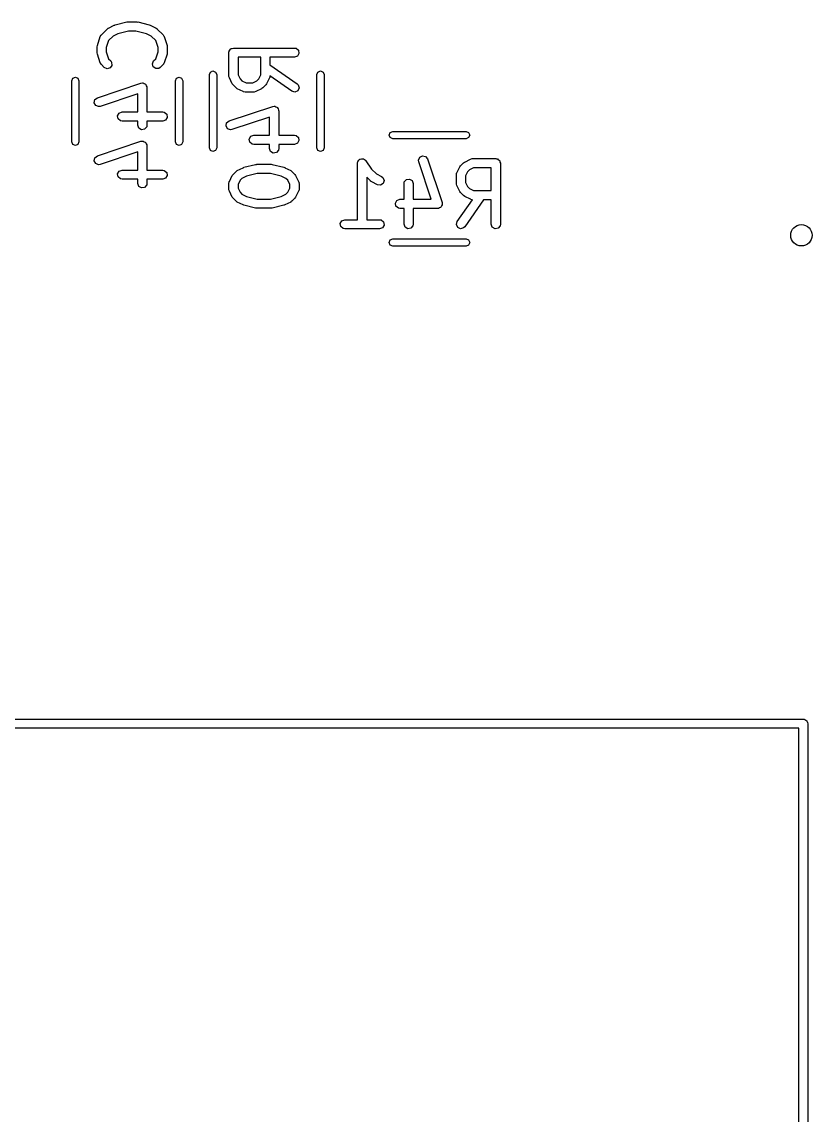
# Model space of a CAD drawing. Extents: x 1.69 to 4.61, y -2.76 to -1.24.
# Drawn here: x 4.097 to 4.607, y -1.968 to -1.262 of the extents above; entities that cross this region are included whole.
import ezdxf

# ---------------------------------------------------------------- set-up
doc = ezdxf.new("R2010")
doc.units = 0
doc.header["$MEASUREMENT"] = 0
doc.layers.add('BLACK', color=7, linetype='CONTINUOUS')

msp = doc.modelspace()

# ---------------------------------------------------------------- linework, layer by layer
at = {"layer": 'BLACK', "linetype": 'CONTINUOUS'}
for p, q in [((4.14832, -1.27073), (4.15207, -1.26698)), ((4.15207, -1.26698), (4.1528, -1.26647)), ((4.1528, -1.26647), (4.15284, -1.26643)), ((4.15284, -1.26643), (4.15659, -1.26455)), ((4.15659, -1.26455), (4.15708, -1.26441)), ((4.15708, -1.26441), (4.15719, -1.26433)), ((4.15719, -1.26433), (4.16469, -1.26245)), ((4.16577, -1.26827), (4.15894, -1.26998)), ((4.16469, -1.26245), (4.16528, -1.26241)), ((4.16528, -1.26241), (4.16541, -1.26237)), ((4.16541, -1.26237), (4.17103, -1.26237)), ((4.17067, -1.26827), (4.16577, -1.26827)), ((4.1775, -1.26998), (4.17067, -1.26827)), ((4.17103, -1.26237), (4.17161, -1.26247)), ((4.17161, -1.26247), (4.17175, -1.26245)), ((4.17175, -1.26245), (4.17925, -1.26433)), ((4.17925, -1.26433), (4.17971, -1.26454)), ((4.17971, -1.26454), (4.17985, -1.26455)), ((4.17985, -1.26455), (4.1836, -1.26643)), ((4.1836, -1.26643), (4.18431, -1.26695)), ((4.18431, -1.26695), (4.18437, -1.26698)), ((4.18437, -1.26698), (4.18812, -1.27073)), ((4.14573, -1.27751), (4.14761, -1.27188)), ((4.14761, -1.27188), (4.1481, -1.27098)), ((4.1481, -1.27098), (4.14825, -1.27089)), ((4.14825, -1.27089), (4.14832, -1.27073)), ((4.15299, -1.27441), (4.15149, -1.27892)), ((4.15591, -1.27149), (4.15299, -1.27441)), ((4.15894, -1.26998), (4.15591, -1.27149)), ((4.18053, -1.27149), (4.1775, -1.26998)), ((4.18345, -1.27441), (4.18053, -1.27149)), ((4.18495, -1.27892), (4.18345, -1.27441)), ((4.18812, -1.27073), (4.18871, -1.27157)), ((4.18871, -1.27157), (4.18872, -1.27175)), ((4.18872, -1.27175), (4.18883, -1.27188)), ((4.18883, -1.27188), (4.19071, -1.27751)), ((4.14558, -1.27844), (4.14574, -1.27757)), ((4.14558, -1.28219), (4.14558, -1.27844)), ((4.14561, -1.28225), (4.14558, -1.28219)), ((4.14573, -1.28313), (4.14561, -1.28225)), ((4.14574, -1.27757), (4.14573, -1.27751)), ((4.14761, -1.28875), (4.14573, -1.28313)), ((4.15149, -1.27892), (4.15149, -1.28171)), ((4.15149, -1.28171), (4.15299, -1.28622)), ((4.18345, -1.28622), (4.18495, -1.28171)), ((4.18495, -1.28171), (4.18495, -1.27892)), ((4.19071, -1.28313), (4.18883, -1.28875)), ((4.19071, -1.27751), (4.19084, -1.27838)), ((4.19086, -1.28219), (4.19071, -1.28306)), ((4.19071, -1.28306), (4.19071, -1.28313)), ((4.19084, -1.27838), (4.19086, -1.27844)), ((4.19086, -1.27844), (4.19086, -1.28219)), ((4.23058, -1.28219), (4.23065, -1.28181)), ((4.23058, -1.29719), (4.23058, -1.28219)), ((4.23063, -1.28168), (4.23069, -1.28157)), ((4.23065, -1.28181), (4.23063, -1.28168)), ((4.23069, -1.28157), (4.23076, -1.28118)), ((4.23076, -1.28118), (4.23125, -1.2806)), ((4.23125, -1.2806), (4.23164, -1.27993)), ((4.23164, -1.27993), (4.23189, -1.27984)), ((4.23189, -1.27984), (4.23206, -1.27964)), ((4.23206, -1.27964), (4.23282, -1.2795)), ((4.23282, -1.2795), (4.23354, -1.27924)), ((4.23354, -1.27924), (4.27291, -1.27924)), ((4.27291, -1.27924), (4.27392, -1.27942)), ((4.27392, -1.27942), (4.27546, -1.28072)), ((4.27581, -1.28271), (4.2748, -1.28446)), ((4.27546, -1.28072), (4.27581, -1.28271)), ((4.14772, -1.28889), (4.14761, -1.28875)), ((4.14773, -1.28906), (4.14772, -1.28889)), ((4.14832, -1.2899), (4.14773, -1.28906)), ((4.1502, -1.29178), (4.14832, -1.2899)), ((4.15299, -1.28622), (4.15437, -1.2876)), ((4.15437, -1.2876), (4.15496, -1.28844)), ((4.15496, -1.28844), (4.15514, -1.29045)), ((4.18122, -1.28943), (4.18207, -1.2876)), ((4.18174, -1.29138), (4.18122, -1.28943)), ((4.18207, -1.2876), (4.18345, -1.28622)), ((4.18812, -1.2899), (4.18624, -1.29178)), ((4.18819, -1.28974), (4.18812, -1.2899)), ((4.18834, -1.28965), (4.18819, -1.28974)), ((4.18883, -1.28875), (4.18834, -1.28965)), ((4.25121, -1.28515), (4.23649, -1.28515)), ((4.23649, -1.28515), (4.23649, -1.29649)), ((4.25121, -1.29649), (4.25121, -1.28515)), ((4.27291, -1.28515), (4.25711, -1.28515)), ((4.25711, -1.28515), (4.25711, -1.29003)), ((4.25711, -1.29003), (4.2746, -1.30227)), ((4.2748, -1.28446), (4.27291, -1.28515)), ((4.15203, -1.29263), (4.1502, -1.29178)), ((4.15398, -1.29211), (4.15203, -1.29263)), ((4.15514, -1.29045), (4.15398, -1.29211)), ((4.18339, -1.29254), (4.18174, -1.29138)), ((4.1854, -1.29237), (4.18339, -1.29254)), ((4.18624, -1.29178), (4.1854, -1.29237)), ((4.21799, -1.29638), (4.21868, -1.29471)), ((4.21799, -1.34362), (4.21799, -1.29638)), ((4.21868, -1.29471), (4.22035, -1.29402)), ((4.22035, -1.29402), (4.22202, -1.29471)), ((4.22202, -1.29471), (4.22272, -1.29638)), ((4.22272, -1.29638), (4.22272, -1.34362)), ((4.23064, -1.29736), (4.23058, -1.29719)), ((4.2306, -1.29753), (4.23064, -1.29736)), ((4.23649, -1.29649), (4.23784, -1.29919)), ((4.24986, -1.29919), (4.25121, -1.29649)), ((4.2571, -1.29723), (4.25693, -1.2982)), ((4.27121, -1.30711), (4.2571, -1.29723)), ((4.28728, -1.29638), (4.28798, -1.29471)), ((4.28728, -1.34362), (4.28728, -1.29638)), ((4.28798, -1.29471), (4.28965, -1.29402)), ((4.28965, -1.29402), (4.29132, -1.29471)), ((4.29132, -1.29471), (4.29201, -1.29638)), ((4.29201, -1.29638), (4.29201, -1.34362)), ((4.12917, -1.30031), (4.12987, -1.29864)), ((4.12917, -1.33969), (4.12917, -1.30031)), ((4.12987, -1.29864), (4.13154, -1.29795)), ((4.13154, -1.29795), (4.13321, -1.29864)), ((4.13321, -1.29864), (4.1339, -1.30031)), ((4.1339, -1.30031), (4.1339, -1.33969)), ((4.14573, -1.31126), (4.17385, -1.30189)), ((4.17385, -1.30189), (4.17486, -1.30174)), ((4.17486, -1.30174), (4.17507, -1.30182)), ((4.17507, -1.30182), (4.1753, -1.30178)), ((4.1753, -1.30178), (4.17599, -1.30218)), ((4.17599, -1.30218), (4.17674, -1.30248)), ((4.17674, -1.30248), (4.17685, -1.30268)), ((4.17685, -1.30268), (4.17704, -1.30279)), ((4.17704, -1.30279), (4.17732, -1.30355)), ((4.17732, -1.30355), (4.1777, -1.30426)), ((4.1777, -1.30426), (4.17766, -1.30448)), ((4.17766, -1.30448), (4.17774, -1.30469)), ((4.1961, -1.30031), (4.19679, -1.29864)), ((4.1961, -1.33969), (4.1961, -1.30031)), ((4.19679, -1.29864), (4.19846, -1.29795)), ((4.19846, -1.29795), (4.20013, -1.29864)), ((4.20013, -1.29864), (4.20083, -1.30031)), ((4.20083, -1.30031), (4.20083, -1.33969)), ((4.2309, -1.29851), (4.2306, -1.29753)), ((4.23277, -1.30226), (4.2309, -1.29851)), ((4.23282, -1.30231), (4.23277, -1.30226)), ((4.23332, -1.30303), (4.23282, -1.30231)), ((4.2352, -1.3049), (4.23332, -1.30303)), ((4.23784, -1.29919), (4.23903, -1.30039)), ((4.23903, -1.30039), (4.24173, -1.30174)), ((4.24173, -1.30174), (4.24596, -1.30174)), ((4.24596, -1.30174), (4.24866, -1.30039)), ((4.24866, -1.30039), (4.24986, -1.29919)), ((4.25437, -1.30303), (4.2525, -1.3049)), ((4.2544, -1.30297), (4.25437, -1.30303)), ((4.25492, -1.30226), (4.2544, -1.30297)), ((4.2568, -1.29851), (4.25492, -1.30226)), ((4.25682, -1.29834), (4.2568, -1.29851)), ((4.25693, -1.2982), (4.25682, -1.29834)), ((4.2746, -1.30227), (4.27532, -1.303)), ((4.27532, -1.303), (4.27585, -1.30495)), ((4.14415, -1.31252), (4.14573, -1.31126)), ((4.17183, -1.30879), (4.1476, -1.31686)), ((4.17183, -1.32048), (4.17183, -1.30879)), ((4.17774, -1.30469), (4.17774, -1.32048)), ((4.23526, -1.30493), (4.2352, -1.3049)), ((4.23597, -1.30546), (4.23526, -1.30493)), ((4.23971, -1.30733), (4.23597, -1.30546)), ((4.23989, -1.30735), (4.23971, -1.30733)), ((4.24003, -1.30747), (4.23989, -1.30735)), ((4.24104, -1.30764), (4.24003, -1.30747)), ((4.24666, -1.30764), (4.24104, -1.30764)), ((4.24683, -1.30758), (4.24666, -1.30764)), ((4.247, -1.30762), (4.24683, -1.30758)), ((4.24798, -1.30733), (4.247, -1.30762)), ((4.25173, -1.30546), (4.24798, -1.30733)), ((4.25177, -1.30541), (4.25173, -1.30546)), ((4.2525, -1.3049), (4.25177, -1.30541)), ((4.27316, -1.30763), (4.27121, -1.30711)), ((4.27499, -1.30678), (4.27316, -1.30763)), ((4.27585, -1.30495), (4.27499, -1.30678)), ((4.14374, -1.3145), (4.14415, -1.31252)), ((4.1447, -1.31627), (4.14374, -1.3145)), ((4.14658, -1.31701), (4.1447, -1.31627)), ((4.1476, -1.31686), (4.14658, -1.31701)), ((4.23073, -1.32626), (4.25885, -1.31689)), ((4.25885, -1.31689), (4.25986, -1.31674)), ((4.25986, -1.31674), (4.26007, -1.31682)), ((4.26007, -1.31682), (4.2603, -1.31678)), ((4.2603, -1.31678), (4.26099, -1.31718)), ((4.26099, -1.31718), (4.26174, -1.31748)), ((4.26174, -1.31748), (4.26185, -1.31768)), ((4.26185, -1.31768), (4.26204, -1.31779)), ((4.26204, -1.31779), (4.26232, -1.31855)), ((4.26232, -1.31855), (4.2627, -1.31926)), ((4.15875, -1.32292), (4.15976, -1.32117)), ((4.1591, -1.32491), (4.15875, -1.32292)), ((4.16065, -1.32621), (4.1591, -1.32491)), ((4.15976, -1.32117), (4.16166, -1.32048)), ((4.16166, -1.32048), (4.17183, -1.32048)), ((4.17774, -1.32048), (4.18791, -1.32048)), ((4.18791, -1.32048), (4.18892, -1.32066)), ((4.1898, -1.3257), (4.18791, -1.32639)), ((4.18892, -1.32066), (4.19046, -1.32196)), ((4.19081, -1.32395), (4.1898, -1.3257)), ((4.19046, -1.32196), (4.19081, -1.32395)), ((4.25683, -1.32379), (4.2326, -1.33186)), ((4.25683, -1.33548), (4.25683, -1.32379)), ((4.2627, -1.31926), (4.26266, -1.31948)), ((4.26266, -1.31948), (4.26274, -1.31969)), ((4.26274, -1.31969), (4.26274, -1.33548)), ((4.16166, -1.32639), (4.16065, -1.32621)), ((4.17183, -1.32639), (4.16166, -1.32639)), ((4.17183, -1.32906), (4.17183, -1.32639)), ((4.17252, -1.33096), (4.17183, -1.32906)), ((4.17427, -1.33197), (4.17252, -1.33096)), ((4.17626, -1.33162), (4.17427, -1.33197)), ((4.17756, -1.33007), (4.17626, -1.33162)), ((4.17774, -1.32906), (4.17756, -1.33007)), ((4.18791, -1.32639), (4.17774, -1.32639)), ((4.17774, -1.32639), (4.17774, -1.32906)), ((4.22874, -1.3295), (4.22915, -1.32752)), ((4.2297, -1.33127), (4.22874, -1.3295)), ((4.22915, -1.32752), (4.23073, -1.32626)), ((4.23158, -1.33201), (4.2297, -1.33127)), ((4.2326, -1.33186), (4.23158, -1.33201)), ((4.12987, -1.34136), (4.12917, -1.33969)), ((4.1339, -1.33969), (4.13321, -1.34136)), ((4.14573, -1.34876), (4.17385, -1.33938)), ((4.17385, -1.33938), (4.17486, -1.33923)), ((4.17486, -1.33923), (4.17507, -1.33932)), ((4.17507, -1.33932), (4.1753, -1.33928)), ((4.1753, -1.33928), (4.17599, -1.33968)), ((4.17599, -1.33968), (4.17674, -1.33997)), ((4.19679, -1.34136), (4.1961, -1.33969)), ((4.20083, -1.33969), (4.20013, -1.34136)), ((4.24375, -1.33792), (4.24476, -1.33617)), ((4.2441, -1.33991), (4.24375, -1.33792)), ((4.24476, -1.33617), (4.24666, -1.33548)), ((4.24666, -1.33548), (4.25683, -1.33548)), ((4.26274, -1.33548), (4.27291, -1.33548)), ((4.27291, -1.33548), (4.27392, -1.33566)), ((4.27392, -1.33566), (4.27546, -1.33696)), ((4.27581, -1.33895), (4.2748, -1.3407)), ((4.27546, -1.33696), (4.27581, -1.33895)), ((4.33402, -1.33535), (4.33471, -1.33368)), ((4.33471, -1.33702), (4.33402, -1.33535)), ((4.33471, -1.33368), (4.33638, -1.33299)), ((4.33638, -1.33772), (4.33471, -1.33702)), ((4.33638, -1.33299), (4.38362, -1.33299)), ((4.38362, -1.33772), (4.33638, -1.33772)), ((4.38362, -1.33299), (4.38529, -1.33368)), ((4.38529, -1.33702), (4.38362, -1.33772)), ((4.38529, -1.33368), (4.38598, -1.33535)), ((4.38598, -1.33535), (4.38529, -1.33702)), ((4.13154, -1.34205), (4.12987, -1.34136)), ((4.13321, -1.34136), (4.13154, -1.34205)), ((4.17183, -1.34628), (4.1476, -1.35436)), ((4.17183, -1.35798), (4.17183, -1.34628)), ((4.17674, -1.33997), (4.17685, -1.34017)), ((4.17685, -1.34017), (4.17704, -1.34029)), ((4.17704, -1.34029), (4.17732, -1.34104)), ((4.17732, -1.34104), (4.1777, -1.34175)), ((4.1777, -1.34175), (4.17766, -1.34197)), ((4.17766, -1.34197), (4.17774, -1.34218)), ((4.17774, -1.34218), (4.17774, -1.35798)), ((4.19846, -1.34205), (4.19679, -1.34136)), ((4.20013, -1.34136), (4.19846, -1.34205)), ((4.21868, -1.34529), (4.21799, -1.34362)), ((4.22035, -1.34598), (4.21868, -1.34529)), ((4.22202, -1.34529), (4.22035, -1.34598)), ((4.22272, -1.34362), (4.22202, -1.34529)), ((4.24565, -1.34121), (4.2441, -1.33991)), ((4.24666, -1.34139), (4.24565, -1.34121)), ((4.25683, -1.34139), (4.24666, -1.34139)), ((4.25683, -1.34406), (4.25683, -1.34139)), ((4.25752, -1.34596), (4.25683, -1.34406)), ((4.25927, -1.34697), (4.25752, -1.34596)), ((4.26126, -1.34662), (4.25927, -1.34697)), ((4.26256, -1.34507), (4.26126, -1.34662)), ((4.26274, -1.34406), (4.26256, -1.34507)), ((4.27291, -1.34139), (4.26274, -1.34139)), ((4.26274, -1.34139), (4.26274, -1.34406)), ((4.2748, -1.3407), (4.27291, -1.34139)), ((4.28798, -1.34529), (4.28728, -1.34362)), ((4.28965, -1.34598), (4.28798, -1.34529)), ((4.29132, -1.34529), (4.28965, -1.34598)), ((4.29201, -1.34362), (4.29132, -1.34529)), ((4.14374, -1.35199), (4.14415, -1.35001)), ((4.1447, -1.35377), (4.14374, -1.35199)), ((4.14415, -1.35001), (4.14573, -1.34876)), ((4.14658, -1.35451), (4.1447, -1.35377)), ((4.31361, -1.35354), (4.31379, -1.35253)), ((4.31361, -1.38995), (4.31361, -1.35354)), ((4.31379, -1.35253), (4.3139, -1.3524)), ((4.3139, -1.3524), (4.31392, -1.35223)), ((4.31392, -1.35223), (4.31454, -1.35164)), ((4.31454, -1.35164), (4.31509, -1.35098)), ((4.31509, -1.35098), (4.31526, -1.35095)), ((4.31526, -1.35095), (4.31538, -1.35083)), ((4.31538, -1.35083), (4.31624, -1.35078)), ((4.31624, -1.35078), (4.31708, -1.35063)), ((4.31708, -1.35063), (4.31723, -1.35071)), ((4.31723, -1.35071), (4.3174, -1.3507)), ((4.3174, -1.3507), (4.31809, -1.35121)), ((4.31809, -1.35121), (4.31883, -1.35164)), ((4.31883, -1.35164), (4.31889, -1.3518)), ((4.31889, -1.3518), (4.31902, -1.3519)), ((4.31902, -1.3519), (4.32261, -1.35728)), ((4.35299, -1.35158), (4.35373, -1.3497)), ((4.35314, -1.3526), (4.35299, -1.35158)), ((4.36121, -1.37683), (4.35314, -1.3526)), ((4.35373, -1.3497), (4.3555, -1.34874)), ((4.3555, -1.34874), (4.35748, -1.34915)), ((4.35748, -1.34915), (4.35874, -1.35073)), ((4.35874, -1.35073), (4.36811, -1.37885)), ((4.3801, -1.3552), (4.38197, -1.35332)), ((4.38197, -1.35332), (4.38269, -1.35282)), ((4.38269, -1.35282), (4.38274, -1.35277)), ((4.38274, -1.35277), (4.38649, -1.3509)), ((4.38649, -1.3509), (4.38747, -1.3506)), ((4.38747, -1.3506), (4.38764, -1.35064)), ((4.38764, -1.35064), (4.38781, -1.35058)), ((4.38781, -1.35058), (4.40281, -1.35058)), ((4.40281, -1.35058), (4.40319, -1.35065)), ((4.40319, -1.35065), (4.40332, -1.35063)), ((4.40332, -1.35063), (4.40343, -1.35069)), ((4.40343, -1.35069), (4.40382, -1.35076)), ((4.40382, -1.35076), (4.4044, -1.35125)), ((4.4044, -1.35125), (4.40507, -1.35164)), ((4.40507, -1.35164), (4.40516, -1.35189)), ((4.40516, -1.35189), (4.40536, -1.35206)), ((4.40536, -1.35206), (4.4055, -1.35282)), ((4.4055, -1.35282), (4.40576, -1.35354)), ((4.40576, -1.35354), (4.40576, -1.39291)), ((4.1476, -1.35436), (4.14658, -1.35451)), ((4.15875, -1.36042), (4.15976, -1.35867)), ((4.1591, -1.36241), (4.15875, -1.36042)), ((4.15976, -1.35867), (4.16166, -1.35798)), ((4.16166, -1.35798), (4.17183, -1.35798)), ((4.17774, -1.35798), (4.18791, -1.35798)), ((4.18791, -1.35798), (4.18892, -1.35816)), ((4.18892, -1.35816), (4.19046, -1.35946)), ((4.19046, -1.35946), (4.19081, -1.36144)), ((4.23277, -1.36149), (4.2333, -1.36078)), ((4.2333, -1.36078), (4.23332, -1.36072)), ((4.23332, -1.36072), (4.2352, -1.35885)), ((4.2352, -1.35885), (4.23592, -1.35834)), ((4.23592, -1.35834), (4.23597, -1.35829)), ((4.23597, -1.35829), (4.23971, -1.35642)), ((4.23971, -1.35642), (4.2402, -1.35627)), ((4.2402, -1.35627), (4.24032, -1.35619)), ((4.24032, -1.35619), (4.24782, -1.35432)), ((4.2489, -1.36014), (4.24207, -1.36184)), ((4.24782, -1.35432), (4.24841, -1.35428)), ((4.24841, -1.35428), (4.24853, -1.35423)), ((4.24853, -1.35423), (4.25791, -1.35423)), ((4.25754, -1.36014), (4.2489, -1.36014)), ((4.26438, -1.36184), (4.25754, -1.36014)), ((4.25791, -1.35423), (4.25849, -1.35433)), ((4.25849, -1.35433), (4.25862, -1.35432)), ((4.25862, -1.35432), (4.26612, -1.35619)), ((4.26612, -1.35619), (4.26659, -1.3564)), ((4.26659, -1.3564), (4.26673, -1.35642)), ((4.26673, -1.35642), (4.27048, -1.35829)), ((4.27048, -1.35829), (4.27119, -1.35882)), ((4.27119, -1.35882), (4.27124, -1.35885)), ((4.27124, -1.35885), (4.27312, -1.36072)), ((4.27312, -1.36072), (4.27363, -1.36144)), ((4.32261, -1.35728), (4.32582, -1.36048)), ((4.32582, -1.36048), (4.32914, -1.36214)), ((4.37736, -1.36104), (4.37753, -1.36003)), ((4.37753, -1.36003), (4.37765, -1.35989)), ((4.37765, -1.35989), (4.37767, -1.35971)), ((4.37767, -1.35971), (4.37954, -1.35597)), ((4.37954, -1.35597), (4.38007, -1.35526)), ((4.38007, -1.35526), (4.3801, -1.3552)), ((4.38461, -1.35903), (4.38326, -1.36173)), ((4.38581, -1.35784), (4.38461, -1.35903)), ((4.38851, -1.35649), (4.38581, -1.35784)), ((4.39985, -1.35649), (4.38851, -1.35649)), ((4.39985, -1.37121), (4.39985, -1.35649)), ((4.16065, -1.36371), (4.1591, -1.36241)), ((4.16166, -1.36388), (4.16065, -1.36371)), ((4.17183, -1.36388), (4.16166, -1.36388)), ((4.17183, -1.36656), (4.17183, -1.36388)), ((4.17252, -1.36845), (4.17183, -1.36656)), ((4.17756, -1.36757), (4.17626, -1.36911)), ((4.17774, -1.36656), (4.17756, -1.36757)), ((4.18791, -1.36388), (4.17774, -1.36388)), ((4.17774, -1.36388), (4.17774, -1.36656)), ((4.1898, -1.36319), (4.18791, -1.36388)), ((4.19081, -1.36144), (4.1898, -1.36319)), ((4.23058, -1.36656), (4.23076, -1.36555)), ((4.23058, -1.37031), (4.23058, -1.36656)), ((4.23076, -1.36555), (4.23087, -1.36541)), ((4.23087, -1.36541), (4.2309, -1.36524)), ((4.2309, -1.36524), (4.23277, -1.36149)), ((4.23784, -1.36456), (4.23649, -1.36725)), ((4.23649, -1.36725), (4.23649, -1.36961)), ((4.23903, -1.36336), (4.23784, -1.36456)), ((4.24207, -1.36184), (4.23903, -1.36336)), ((4.26741, -1.36336), (4.26438, -1.36184)), ((4.2686, -1.36456), (4.26741, -1.36336)), ((4.26995, -1.36725), (4.2686, -1.36456)), ((4.26995, -1.36961), (4.26995, -1.36725)), ((4.27363, -1.36144), (4.27367, -1.36149)), ((4.27367, -1.36149), (4.27555, -1.36524)), ((4.27555, -1.36524), (4.27584, -1.36622)), ((4.27584, -1.36622), (4.2758, -1.36639)), ((4.2758, -1.36639), (4.27586, -1.36656)), ((4.27586, -1.36656), (4.27586, -1.37031)), ((4.32198, -1.365), (4.31952, -1.36254)), ((4.31952, -1.36254), (4.31952, -1.38995)), ((4.32204, -1.36503), (4.32198, -1.365)), ((4.32275, -1.36555), (4.32204, -1.36503)), ((4.3265, -1.36743), (4.32275, -1.36555)), ((4.3285, -1.36766), (4.3265, -1.36743)), ((4.33019, -1.36654), (4.3285, -1.36766)), ((4.32914, -1.36214), (4.32996, -1.36275)), ((4.32996, -1.36275), (4.33076, -1.36461)), ((4.33076, -1.36461), (4.33019, -1.36654)), ((4.34361, -1.36666), (4.34379, -1.36565)), ((4.34361, -1.37683), (4.34361, -1.36666)), ((4.34379, -1.36565), (4.34509, -1.3641)), ((4.34509, -1.3641), (4.34708, -1.36375)), ((4.34708, -1.36375), (4.34883, -1.36476)), ((4.34883, -1.36476), (4.34952, -1.36666)), ((4.34952, -1.36666), (4.34952, -1.37683)), ((4.37736, -1.36666), (4.37736, -1.36104)), ((4.37742, -1.36683), (4.37736, -1.36666)), ((4.37738, -1.367), (4.37742, -1.36683)), ((4.37767, -1.36798), (4.37738, -1.367)), ((4.37954, -1.37173), (4.37767, -1.36798)), ((4.38326, -1.36173), (4.38326, -1.36596)), ((4.38326, -1.36596), (4.38461, -1.36866)), ((4.17427, -1.36946), (4.17252, -1.36845)), ((4.17626, -1.36911), (4.17427, -1.36946)), ((4.23064, -1.37047), (4.23058, -1.37031)), ((4.2306, -1.37064), (4.23064, -1.37047)), ((4.2309, -1.37163), (4.2306, -1.37064)), ((4.23277, -1.37538), (4.2309, -1.37163)), ((4.23649, -1.36961), (4.23784, -1.37231)), ((4.23784, -1.37231), (4.23903, -1.3735)), ((4.23903, -1.3735), (4.24207, -1.37502)), ((4.24207, -1.37502), (4.2489, -1.37673)), ((4.25754, -1.37673), (4.26438, -1.37502)), ((4.26438, -1.37502), (4.26741, -1.3735)), ((4.26741, -1.3735), (4.2686, -1.37231)), ((4.2686, -1.37231), (4.26995, -1.36961)), ((4.27555, -1.37163), (4.27367, -1.37538)), ((4.27557, -1.37145), (4.27555, -1.37163)), ((4.27568, -1.37132), (4.27557, -1.37145)), ((4.27586, -1.37031), (4.27568, -1.37132)), ((4.37959, -1.37177), (4.37954, -1.37173)), ((4.3801, -1.3725), (4.37959, -1.37177)), ((4.38197, -1.37437), (4.3801, -1.3725)), ((4.38203, -1.3744), (4.38197, -1.37437)), ((4.38274, -1.37492), (4.38203, -1.3744)), ((4.38649, -1.3768), (4.38274, -1.37492)), ((4.38461, -1.36866), (4.38581, -1.36986)), ((4.38581, -1.36986), (4.38851, -1.37121)), ((4.38851, -1.37121), (4.39985, -1.37121)), ((4.23282, -1.37542), (4.23277, -1.37538)), ((4.23332, -1.37614), (4.23282, -1.37542)), ((4.2352, -1.37802), (4.23332, -1.37614)), ((4.23526, -1.37805), (4.2352, -1.37802)), ((4.23597, -1.37857), (4.23526, -1.37805)), ((4.23971, -1.38045), (4.23597, -1.37857)), ((4.23985, -1.38046), (4.23971, -1.38045)), ((4.24032, -1.38067), (4.23985, -1.38046)), ((4.24782, -1.38255), (4.24032, -1.38067)), ((4.2489, -1.37673), (4.25754, -1.37673)), ((4.26612, -1.38067), (4.25862, -1.38255)), ((4.26624, -1.38059), (4.26612, -1.38067)), ((4.26673, -1.38045), (4.26624, -1.38059)), ((4.27048, -1.37857), (4.26673, -1.38045)), ((4.27052, -1.37853), (4.27048, -1.37857)), ((4.27124, -1.37802), (4.27052, -1.37853)), ((4.27312, -1.37614), (4.27124, -1.37802)), ((4.27315, -1.37609), (4.27312, -1.37614)), ((4.27367, -1.37538), (4.27315, -1.37609)), ((4.33803, -1.37927), (4.33904, -1.37752)), ((4.33838, -1.38126), (4.33803, -1.37927)), ((4.33993, -1.38256), (4.33838, -1.38126)), ((4.33904, -1.37752), (4.34094, -1.37683)), ((4.34094, -1.37683), (4.34361, -1.37683)), ((4.34952, -1.37683), (4.36121, -1.37683)), ((4.36721, -1.38204), (4.36645, -1.38232)), ((4.36732, -1.38185), (4.36721, -1.38204)), ((4.36752, -1.38174), (4.36732, -1.38185)), ((4.36782, -1.38099), (4.36752, -1.38174)), ((4.36822, -1.3803), (4.36782, -1.38099)), ((4.36811, -1.37885), (4.36826, -1.37986)), ((4.36826, -1.37986), (4.36818, -1.38007)), ((4.36818, -1.38007), (4.36822, -1.3803)), ((4.37789, -1.39121), (4.38777, -1.3771)), ((4.39497, -1.37711), (4.38273, -1.3946)), ((4.38666, -1.37682), (4.38649, -1.3768)), ((4.3868, -1.37693), (4.38666, -1.37682)), ((4.38777, -1.3771), (4.3868, -1.37693)), ((4.39985, -1.37711), (4.39497, -1.37711)), ((4.39985, -1.39291), (4.39985, -1.37711)), ((4.24795, -1.38253), (4.24782, -1.38255)), ((4.24853, -1.38263), (4.24795, -1.38253)), ((4.25791, -1.38263), (4.24853, -1.38263)), ((4.25804, -1.38259), (4.25791, -1.38263)), ((4.25862, -1.38255), (4.25804, -1.38259)), ((4.34094, -1.38274), (4.33993, -1.38256)), ((4.34361, -1.38274), (4.34094, -1.38274)), ((4.34361, -1.39291), (4.34361, -1.38274)), ((4.36531, -1.38274), (4.34952, -1.38274)), ((4.34952, -1.38274), (4.34952, -1.39291)), ((4.36552, -1.38266), (4.36531, -1.38274)), ((4.36574, -1.3827), (4.36552, -1.38266)), ((4.36645, -1.38232), (4.36574, -1.3827)), ((4.30241, -1.39239), (4.30342, -1.39064)), ((4.30276, -1.39438), (4.30241, -1.39239)), ((4.30431, -1.39568), (4.30276, -1.39438)), ((4.30342, -1.39064), (4.30532, -1.38995)), ((4.30532, -1.39586), (4.30431, -1.39568)), ((4.30532, -1.38995), (4.31361, -1.38995)), ((4.32782, -1.39586), (4.30532, -1.39586)), ((4.31952, -1.38995), (4.32782, -1.38995)), ((4.32782, -1.38995), (4.32883, -1.39013)), ((4.32971, -1.39517), (4.32782, -1.39586)), ((4.32883, -1.39013), (4.33037, -1.39143)), ((4.33072, -1.39342), (4.32971, -1.39517)), ((4.33037, -1.39143), (4.33072, -1.39342)), ((4.3443, -1.3948), (4.34361, -1.39291)), ((4.34605, -1.39581), (4.3443, -1.3948)), ((4.34804, -1.39546), (4.34605, -1.39581)), ((4.34934, -1.39392), (4.34804, -1.39546)), ((4.34952, -1.39291), (4.34934, -1.39392)), ((4.37737, -1.39316), (4.37789, -1.39121)), ((4.37822, -1.39499), (4.37737, -1.39316)), ((4.38005, -1.39585), (4.37822, -1.39499)), ((4.382, -1.39532), (4.38005, -1.39585)), ((4.38273, -1.3946), (4.382, -1.39532)), ((4.40054, -1.3948), (4.39985, -1.39291)), ((4.40229, -1.39581), (4.40054, -1.3948)), ((4.40428, -1.39546), (4.40229, -1.39581)), ((4.40558, -1.39392), (4.40428, -1.39546)), ((4.40576, -1.39291), (4.40558, -1.39392)), ((4.33402, -1.40465), (4.33471, -1.40298)), ((4.33471, -1.40298), (4.33638, -1.40228)), ((4.33638, -1.40228), (4.38362, -1.40228)), ((4.38362, -1.40228), (4.38529, -1.40298)), ((4.38529, -1.40298), (4.38598, -1.40465)), ((4.33471, -1.40632), (4.33402, -1.40465)), ((4.33638, -1.40701), (4.33471, -1.40632)), ((4.38362, -1.40701), (4.33638, -1.40701)), ((4.38529, -1.40632), (4.38362, -1.40701)), ((4.38598, -1.40465), (4.38529, -1.40632)), ((3.49882, -1.71209), (4.60118, -1.71209)), ((4.60118, -1.71209), (4.60156, -1.71215)), ((4.60156, -1.71215), (4.60169, -1.71213)), ((4.60169, -1.71213), (4.60181, -1.7122)), ((4.60181, -1.7122), (4.60219, -1.71226)), ((4.60219, -1.71226), (4.60278, -1.71276)), ((4.60278, -1.71276), (4.60344, -1.71314)), ((4.60344, -1.71314), (4.60353, -1.71339)), ((4.60353, -1.71339), (4.60374, -1.71356)), ((4.59823, -1.71799), (3.50177, -1.71799)), ((4.59823, -2.34201), (4.59823, -1.71799)), ((4.60374, -1.71356), (4.60387, -1.71432)), ((4.60387, -1.71432), (4.60413, -1.71504)), ((4.60413, -1.71504), (4.60413, -2.34496))]:
    msp.add_line(p, q, dxfattribs=at)
at = {"layer": 'BLACK'}
msp.add_circle((4.6, -1.4), 0.00689, dxfattribs=at)

doc.saveas('drawing.dxf')
